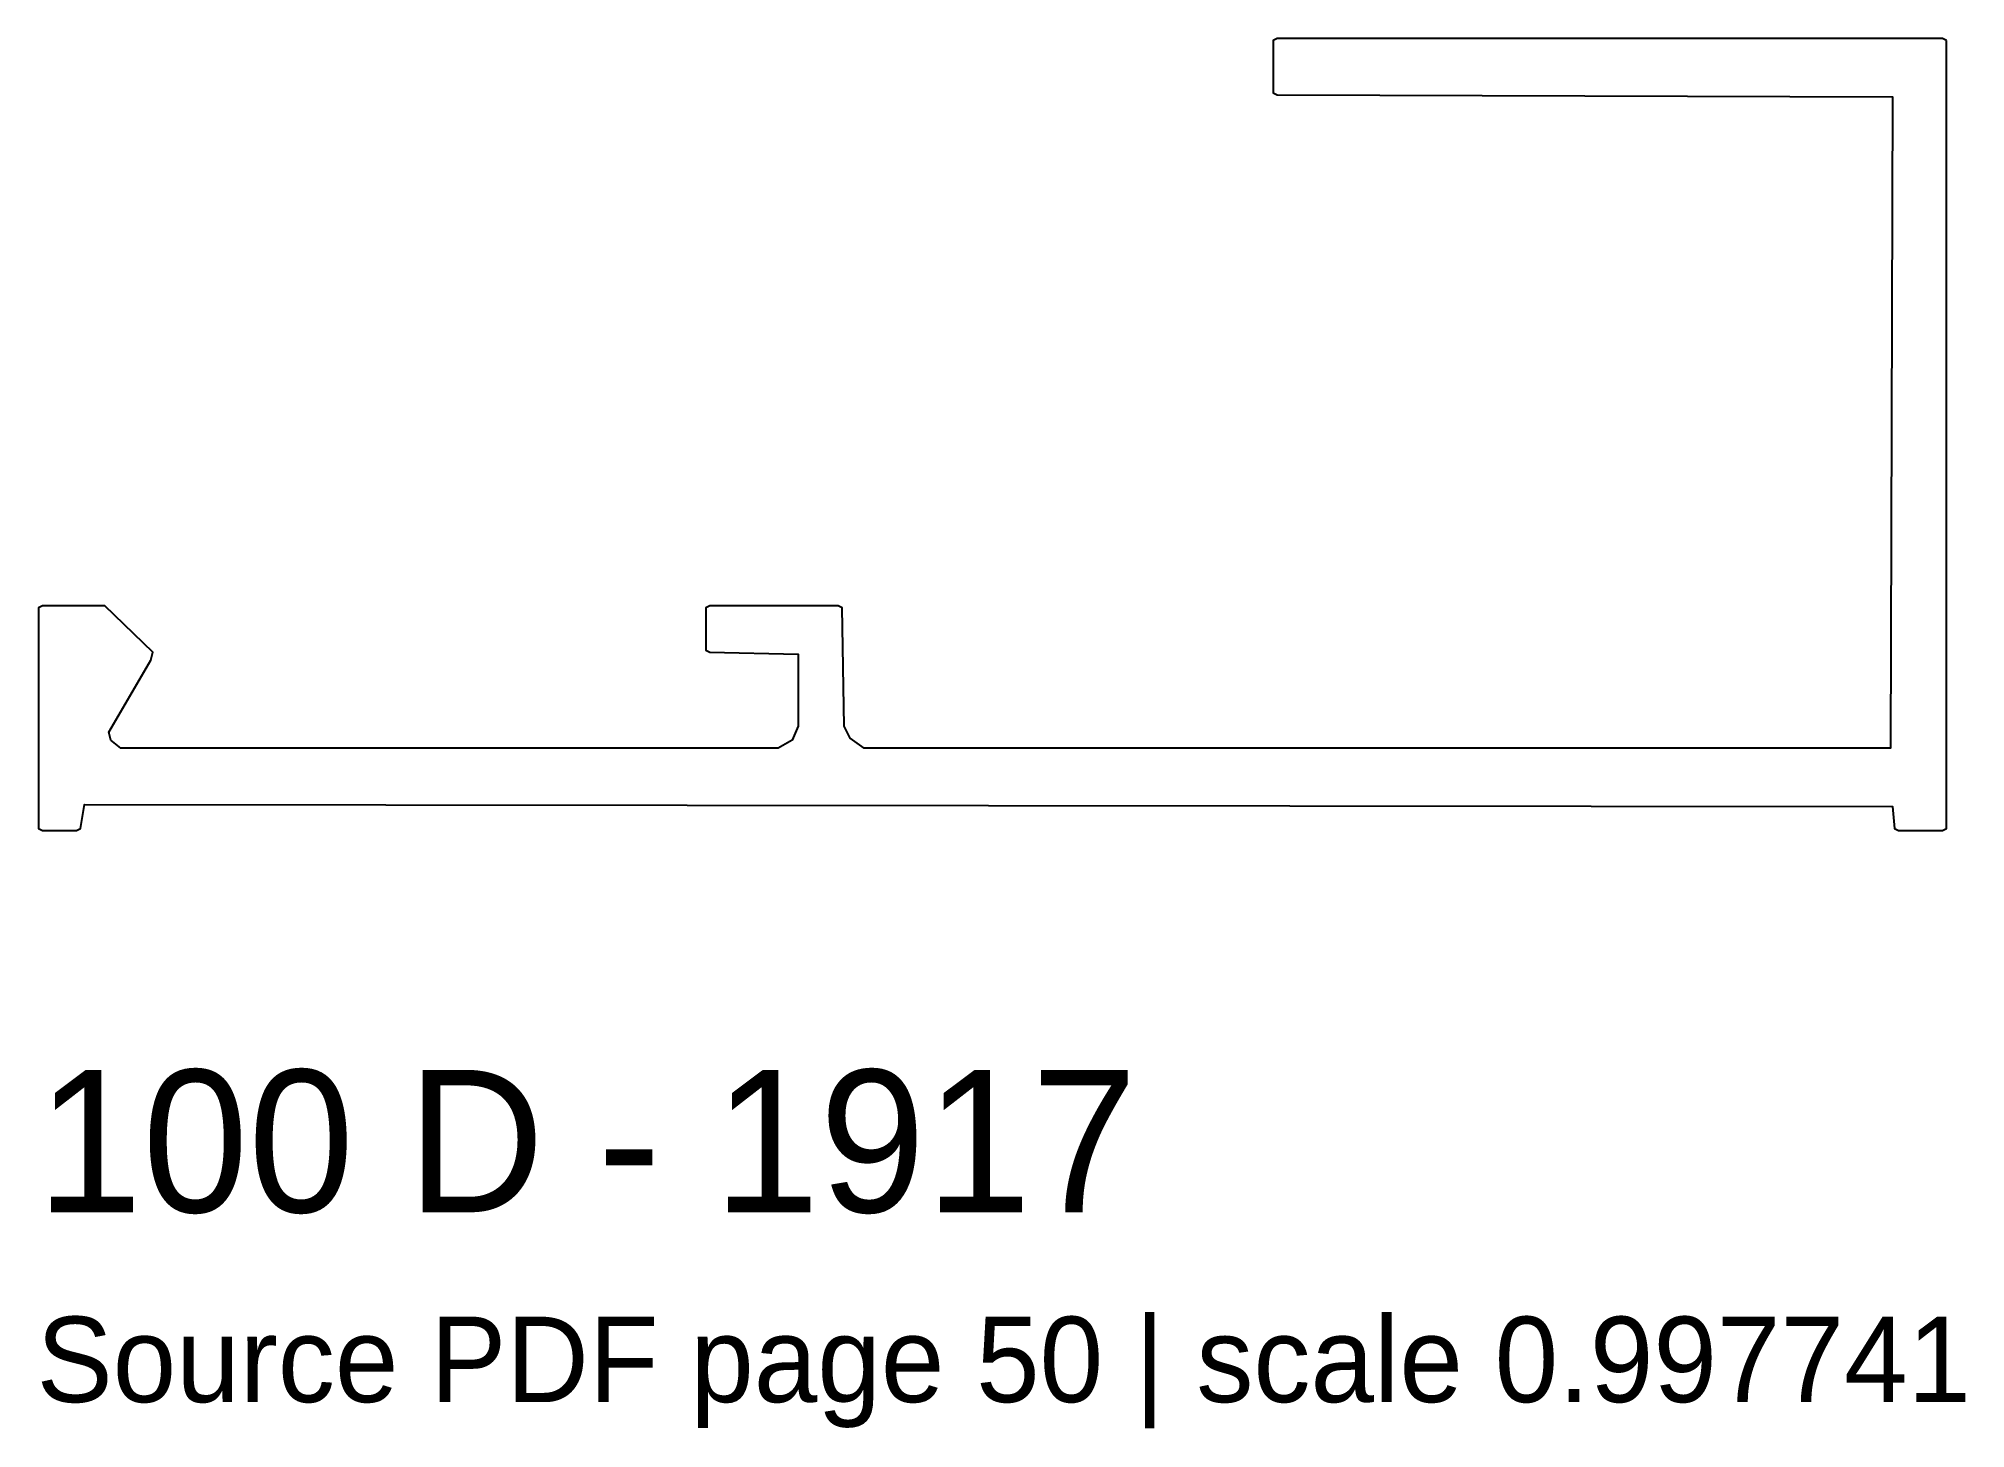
# Model space of a CAD drawing. Header units: millimetres. Extents: x 0 to 40.7, y -12.6 to 16.7.
import ezdxf

# ---------------------------------------------------------------- set-up
doc = ezdxf.new("R2010")
doc.units = ezdxf.units.MM
doc.layers.add('INFO', color=7, linetype='Continuous')
doc.layers.add('PROFILE', color=7, linetype='Continuous')

msp = doc.modelspace()

# ---------------------------------------------------------------- linework, layer by layer
at = {"layer": 'PROFILE'}
msp.add_lwpolyline([(40.253, 16.684), (40.168, 16.726), (26.145, 16.726), (26.061, 16.684), (26.061, 15.586), (26.145, 15.543), (39.112, 15.501), (39.07, 1.774), (17.444, 1.774), (17.149, 1.985), (17.022, 2.239), (16.98, 4.731), (16.895, 4.773), (14.192, 4.773), (14.107, 4.731), (14.107, 3.844), (14.192, 3.801), (16.05, 3.759), (16.05, 2.239), (15.924, 1.943), (15.628, 1.774), (1.774, 1.774), (1.563, 1.943), (1.521, 2.112), (2.408, 3.632), (2.45, 3.801), (1.436, 4.773), (0.127, 4.773), (0.042, 4.731), (0.042, 0.084), (0.127, 0.042), (0.845, 0.042), (0.929, 0.084), (1.014, 0.591), (39.112, 0.549), (39.154, 0.084), (39.239, 0.042), (40.168, 0.042), (40.253, 0.084)], close=True, dxfattribs=at)

# ---------------------------------------------------------------- texts
at = {"layer": 'INFO'}
for s, height, p in [('100 D - 1917', 3, (0, -8)), ('Source PDF page 50 | scale 0.997741', 1.8, (0, -12))]:
    msp.add_text(s, height=height, dxfattribs=at).set_placement(p)

doc.saveas('drawing.dxf')
